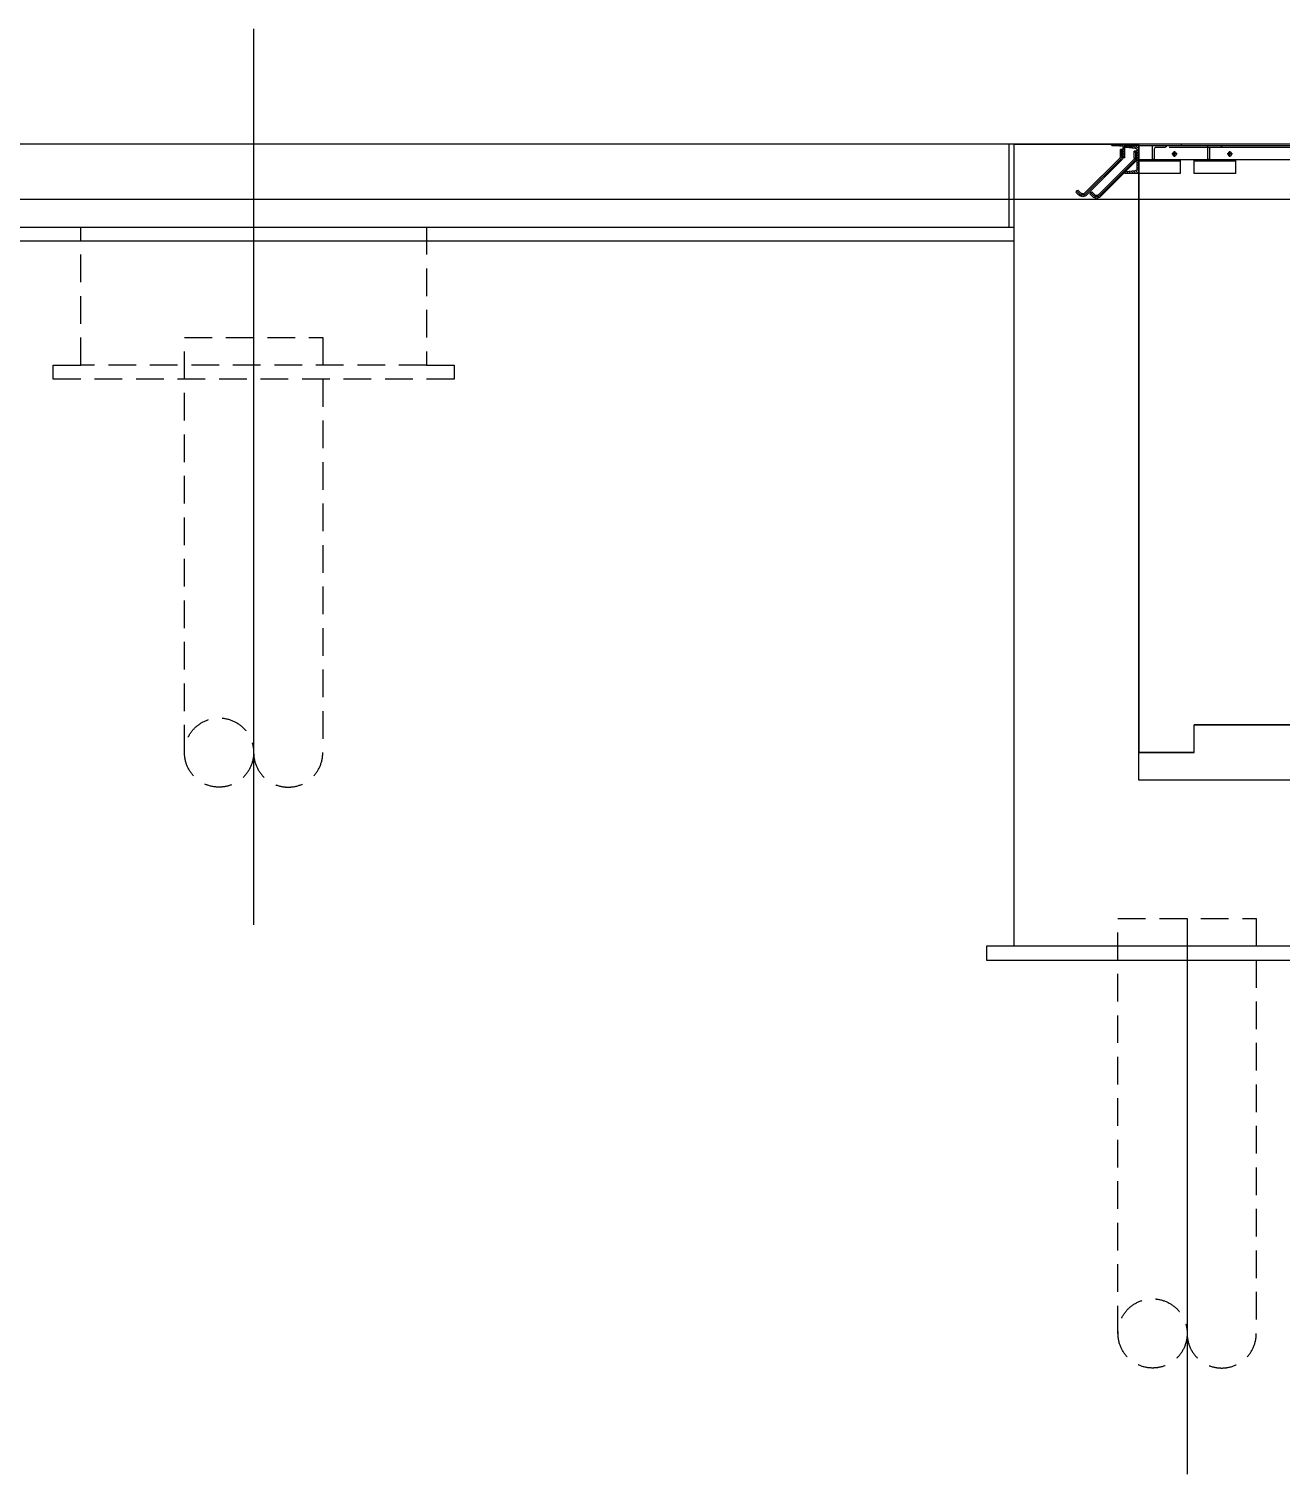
# Model space of a CAD drawing. Header units: millimetres. Extents: x 5349504 to 6791112, y -2212455 to -2153443.
# Drawn here: x 6309981 to 6314509, y -2202732 to -2197507 of the extents above; entities that cross this region are included whole.
import ezdxf

# ---------------------------------------------------------------- set-up
doc = ezdxf.new("R2010")
doc.units = ezdxf.units.MM
doc.header["$LTSCALE"] = 400
doc.linetypes.add('CEN', pattern=[62, 60, -1, 0, -1])
doc.linetypes.add('HIDDEN', pattern=[0.375, 0.25, -0.125])
doc.layers.get('DEFPOINTS').update_dxf_attribs({"color": 140})
for name, color, linetype in [('3ELEV', 3, 'Continuous'), ('CEN', 1, 'CEN'), ('CONC', 2, 'Continuous'), ('EQUIP', 8, 'Continuous'), ('GRND', 8, 'Continuous'), ('HID_UG', 5, 'HIDDEN')]:
    doc.layers.add(name, color=color, linetype=linetype)

# ---------------------------------------------------------------- blocks, each defined once
blk = doc.blocks.new('BL-EQ-SECT_1_20230313')
at = {"layer": 'DEFPOINTS'}
blk.add_line((276.3, 3252.6), (107776.3, 3252.6), dxfattribs=at)
at = {"layer": 'EQUIP'}
for p, q in [((54246.3, 3252.6), (55871.3, 3252.6)), ((54246.3, 3246.6), (55876.3, 3246.6)), ((54977.3, 3240.6), (55716.3, 3240.6)), ((55826.3, 3246.6), (55826.3, 1052.6)), ((55826.3, 3244.3), (55828.6, 3246.6)), ((55826.3, 3235.3), (55837.6, 3246.6)), ((55835.8, 3235.8), (55846.6, 3246.6)), ((55846.3, 3237.4), (55855.5, 3246.6)), ((55847.7, 3240.2), (55850.9, 3238.1)), ((55847.8, 3240.2), (55852.2, 3241.9)), ((55850.9, 3238.1), (55852.2, 3242)), ((55856.4, 3238.5), (55864.5, 3246.6)), ((55866.4, 3239.5), (55873.5, 3246.6)), ((55876.3, 3252.6), (56286.3, 3252.6)), ((55876.3, 3202.6), (55876.3, 3252.6)), ((55876.3, 3249.4), (55879.5, 3252.6)), ((55876.3, 3240.4), (55888.5, 3252.6)), ((55882.3, 3207.1), (55882.3, 3240.6)), ((55888.3, 3246.6), (55921.8, 3246.6)), ((55890.7, 3245.4), (55895.6, 3250.5)), ((55890.7, 3245.3), (55896.3, 3244.4)), ((55891.5, 3246.6), (55897.5, 3252.6)), ((55895.6, 3250.5), (55896.3, 3244.5)), ((55900.4, 3246.6), (55906.4, 3252.6)), ((55909.4, 3246.6), (55915.4, 3252.6)), ((55918.4, 3246.6), (55924.4, 3252.6)), ((55926.3, 3251.1), (55926.3, 3252.6)), ((55476.3, 3190.6), (55626.3, 3190.6)), ((55486.8, 3216.6), (55506.8, 3216.6)), ((55496.8, 3206.6), (55496.8, 3226.6)), ((55676.3, 3190.6), (55826.3, 3190.6)), ((55686.8, 3216.6), (55706.8, 3216.6)), ((55696.8, 3206.6), (55696.8, 3226.6)), ((55826.3, 3226.3), (55832.1, 3232.1)), ((55826.3, 3217.3), (55831.3, 3222.3)), ((55826.3, 3208.3), (55831.3, 3213.3)), ((55826.3, 3199.4), (55831.3, 3204.4)), ((55826.3, 3190.4), (55831.3, 3195.4)), ((55832.3, 3226.6), (55842.3, 3226.6)), ((55832.3, 3202.5), (55832.3, 3226.6)), ((55837.3, 3202.5), (55837.3, 3229.6)), ((55837.3, 3223.5), (55841.1, 3223.2)), ((55837.5, 3223.5), (55840.5, 3227.2)), ((55837.9, 3188.9), (55965.1, 3061.7)), ((55840.4, 3226.9), (55841.1, 3222.9)), ((55841.4, 3192.4), (55968.6, 3065.2)), ((55842.3, 3202.5), (55842.3, 3226.6)), ((55844.9, 3196), (55972.2, 3068.8)), ((55876.3, 3231.4), (55882.3, 3237.4)), ((55876.3, 3222.4), (55882.3, 3228.4)), ((55876.3, 3213.4), (55882.3, 3219.4)), ((55876.3, 3204.4), (55882.3, 3210.4)), ((55876.3, 3202.6), (55877.8, 3202.6)), ((55882.3, 3232.6), (55892.3, 3232.6)), ((55882.9, 3219.5), (55886.7, 3219.2)), ((55883, 3219.5), (55886.1, 3223.2)), ((55885.6, 3214.7), (55888.8, 3212.5)), ((55885.7, 3214.7), (55890.1, 3216.4)), ((55885.9, 3222.9), (55886.7, 3218.9)), ((55887.3, 3208.5), (55887.3, 3235.6)), ((55887.9, 3194.9), (56015.1, 3067.7)), ((55888.8, 3212.5), (55890.1, 3216.4)), ((55891.4, 3198.4), (56018.6, 3071.2)), ((55892.3, 3208.5), (55892.3, 3232.6)), ((55894.9, 3202), (56022.2, 3074.8)), ((55826.3, 3181.4), (55831.3, 3186.4)), ((55826.3, 3172.4), (55831.3, 3177.4)), ((55826.3, 3163.4), (55831.3, 3168.4)), ((55826.3, 3154.4), (55832.3, 3160.5)), ((55827.4, 3146.6), (55837.6, 3156.8)), ((55836.4, 3146.6), (55845.6, 3155.9)), ((55845.3, 3146.6), (55853.8, 3155)), ((55854.3, 3146.6), (55861.9, 3154.1)), ((55863.3, 3146.6), (55870, 3153.3)), ((55872.3, 3146.6), (55876, 3150.3)), ((56035.2, 3074.8), (56046.4, 3085.9)), ((56038.7, 3071.2), (56052, 3084.5)), ((56053.4, 3078.9), (56046.4, 3085.9)), ((55985.2, 3068.8), (55996.4, 3079.9)), ((55988.7, 3065.2), (56002, 3078.5)), ((55992.3, 3061.7), (56003.4, 3072.9)), ((56003.4, 3072.9), (55996.4, 3079.9)), ((56042.3, 3067.7), (56053.4, 3078.9)), ((51426.3, 1152.6), (55626.3, 1152.6)), ((55626.3, 1052.6), (55626.3, 1152.6)), ((55626.3, 1052.6), (55826.3, 1052.6))]:
    blk.add_line(p, q, dxfattribs=at)
for points in [[(55826.3, 3196.6), (54917.3, 3196.6), (54917.3, 3246.6)], [(55576.3, 3196.6), (55576.3, 3246.6)], [(55671.3, 3246.6), (55671.3, 3252.6)], [(55776.3, 3196.6), (55776.3, 3246.6)], [(55826.3, 3146.6), (55826.3, 3246.6)], [(55871.3, 3246.6), (55871.3, 3252.6)], [(55476.3, 3196.6), (55476.3, 3146.6), (55626.3, 3146.6), (55626.3, 3196.6)], [(55676.3, 3196.6), (55676.3, 3146.6), (55876.3, 3146.6)]]:
    blk.add_lwpolyline(points, dxfattribs=at)
for points in [[(55526.3, 3246.6), (55526.3, 3245.1, 0.414214), (55530.8, 3240.6)], [(55563.8, 3240.6, -0.414214), (55570.3, 3234.1), (55570.3, 3201.1, 0.414214), (55574.8, 3196.6), (55576.3, 3196.6)], [(55726.3, 3246.6), (55726.3, 3245.1, 0.414214), (55730.8, 3240.6), (55763.8, 3240.6, -0.414214), (55770.3, 3234.1), (55770.3, 3201.1, 0.414214), (55774.8, 3196.6), (55776.3, 3196.6)], [(55876.3, 3146.6), (55876.3, 3149, 0.373851), (55872.8, 3153), (55838.1, 3156.7, -0.373851), (55831.3, 3164.6), (55831.3, 3228.6, -0.373851), (55838.1, 3236.5), (55872.8, 3240.2, 0.373851), (55876.3, 3244.2)]]:
    blk.add_lwpolyline(points, format="xyb", dxfattribs=at)
for centre in [(55496.8, 3216.6), (55696.8, 3216.6)]:
    blk.add_circle(centre, 7, dxfattribs=at)
for centre, radius, start, end in [((55888.3, 3240.6), 6, 90, 180), ((55921.8, 3251.1), 4.5, 270, 0), ((55851.5, 3202.5), 19.2, 180, 225), ((55851.5, 3202.5), 14.2, 180, 225), ((55851.5, 3202.5), 9.2, 180, 225), ((55877.8, 3207.1), 4.5, 270, 0), ((55901.5, 3208.5), 19.2, 180, 225), ((55901.5, 3208.5), 14.2, 180, 225), ((55901.5, 3208.5), 9.2, 180, 225), ((55978.7, 3075.3), 19.2, 225, 315), ((55978.7, 3075.3), 14.2, 225, 315), ((55978.7, 3075.3), 9.2, 225, 315), ((56028.7, 3081.3), 19.2, 225, 315), ((56028.7, 3081.3), 14.2, 225, 315), ((56028.7, 3081.3), 9.2, 225, 315)]:
    blk.add_arc(centre, radius, start, end, dxfattribs=at)
blk = doc.blocks.new('PHC500 EL')
at = {"layer": 'DEFPOINTS'}
blk.add_line((0, 100), (0, -1908.5), dxfattribs=at)
at = {"layer": 'HID_UG'}
blk.add_lwpolyline([(-250, -1400), (-250, 100), (250, 100), (250, -1400)], dxfattribs=at)
blk.add_circle((-125, -1400), 125, dxfattribs=at)
blk.add_arc((125, -1400), 125, 180, 0, dxfattribs=at)

msp = doc.modelspace()

# ---------------------------------------------------------------- linework, layer by layer
at = {"layer": 'CEN'}
for p, q in [((6396932, -2197923.6), (6234214.5, -2197923.6)), ((6313993.9, -2197923.6), (6234214.5, -2197923.6)), ((6369068.9, -2197923.6), (6234214.5, -2197923.6)), ((6343337.4, -2197923.6), (6234214.5, -2197923.6)), ((6342873.9, -2197923.6), (6234214.5, -2197923.6)), ((6313993.9, -2197923.6), (6234214.5, -2197923.6)), ((6359068.9, -2197923.6), (6234214.5, -2197923.6)), ((6343337.4, -2197923.6), (6234214.5, -2197923.6)), ((6342873.9, -2197923.6), (6234214.5, -2197923.6)), ((6313993.9, -2197923.6), (6234214.5, -2197923.6)), ((6339868.9, -2197923.6), (6234214.5, -2197923.6)), ((6313993.9, -2197923.6), (6234214.5, -2197923.6)), ((6320068.9, -2197923.6), (6234214.5, -2197923.6)), ((6313993.9, -2197923.6), (6234214.5, -2197923.6)), ((6396932, -2198123.6), (6234214.5, -2198123.6)), ((6329393.9, -2198123.6), (6234214.5, -2198123.6)), ((6324518.9, -2198123.6), (6234214.5, -2198123.6)), ((6313993.9, -2198123.6), (6234214.5, -2198123.6)), ((6369068.9, -2198123.6), (6234214.5, -2198123.6)), ((6329393.9, -2198123.6), (6234214.5, -2198123.6)), ((6324518.9, -2198123.6), (6234214.5, -2198123.6)), ((6343337.4, -2198123.6), (6234214.5, -2198123.6)), ((6329393.9, -2198123.6), (6234214.5, -2198123.6)), ((6324518.9, -2198123.6), (6234214.5, -2198123.6)), ((6342873.9, -2198123.6), (6234214.5, -2198123.6)), ((6329393.9, -2198123.6), (6234214.5, -2198123.6)), ((6324518.9, -2198123.6), (6234214.5, -2198123.6)), ((6313993.9, -2198123.6), (6234214.5, -2198123.6)), ((6359068.9, -2198123.6), (6234214.5, -2198123.6)), ((6329393.9, -2198123.6), (6234214.5, -2198123.6)), ((6324518.9, -2198123.6), (6234214.5, -2198123.6)), ((6343337.4, -2198123.6), (6234214.5, -2198123.6)), ((6329393.9, -2198123.6), (6234214.5, -2198123.6)), ((6324518.9, -2198123.6), (6234214.5, -2198123.6)), ((6342873.9, -2198123.6), (6234214.5, -2198123.6)), ((6329393.9, -2198123.6), (6234214.5, -2198123.6)), ((6324518.9, -2198123.6), (6234214.5, -2198123.6)), ((6313993.9, -2198123.6), (6234214.5, -2198123.6)), ((6339568.9, -2198123.6), (6234214.5, -2198123.6)), ((6329393.9, -2198123.6), (6234214.5, -2198123.6)), ((6324518.9, -2198123.6), (6234214.5, -2198123.6)), ((6313993.9, -2198123.6), (6234214.5, -2198123.6)), ((6320068.9, -2198123.6), (6234214.5, -2198123.6)), ((6313993.9, -2198123.6), (6234214.5, -2198123.6))]:
    msp.add_line(p, q, dxfattribs=at)

# ---------------------------------------------------------------- next in the draw order: block references
at = {"layer": 'GRND', "xscale": -1}
msp.add_blockref('BL-EQ-SECT_1_20230313', (6369820.1, -2201176.2), dxfattribs=at)

# ---------------------------------------------------------------- next in the draw order: linework, layer by layer
at = {"layer": '3ELEV'}
msp.add_lwpolyline([(6313993.9, -2200123.6), (6314193.9, -2200123.6), (6314193.9, -2200023.6), (6318393.9, -2200023.6), (6318393.9, -2200123.6), (6318593.9, -2200123.6)], dxfattribs=at)
at = {"layer": 'CEN'}
msp.add_line((6310793.9, -2197507.4), (6310793.9, -2200745.9), dxfattribs=at)
at = {"layer": 'CONC'}
msp.add_line((6313523.9, -2197923.6), (6306063.9, -2197923.6), dxfattribs=at)
for points in [[(6313523.9, -2197923.6), (6313523.9, -2198223.6)], [(6318593.9, -2197923.6), (6319043.9, -2197923.6), (6319043.9, -2200823.6), (6313543.9, -2200823.6), (6313543.9, -2197923.6), (6313993.9, -2197923.6)], [(6318593.9, -2197923.6), (6318593.9, -2200223.6), (6313993.9, -2200223.6), (6313993.9, -2197923.6)], [(6306063.9, -2198223.6), (6313523.9, -2198223.6)]]:
    msp.add_lwpolyline(points, dxfattribs=at)
at = {"layer": 'GRND'}
for points in [[(6306043.9, -2198223.6), (6313543.9, -2198223.6)], [(6306043.9, -2198273.6), (6313543.9, -2198273.6)], [(6313543.9, -2200823.6), (6313443.9, -2200823.6), (6313443.9, -2200873.6), (6319143.9, -2200873.6)]]:
    msp.add_lwpolyline(points, dxfattribs=at)
at = {"layer": 'HID_UG'}
msp.add_lwpolyline([(6310168.9, -2198223.6), (6311418.9, -2198223.6), (6311418.9, -2198723.6), (6310168.9, -2198723.6)], close=True, dxfattribs=at)
msp.add_lwpolyline([(6311418.9, -2198723.6), (6311518.9, -2198723.6), (6311518.9, -2198773.6), (6310068.9, -2198773.6), (6310068.9, -2198723.6), (6310168.9, -2198723.6)], dxfattribs=at)

# ---------------------------------------------------------------- next in the draw order: block references
for p in [(6310793.9, -2198723.6), (6314168.9, -2200823.6)]:
    msp.add_blockref('PHC500 EL', p, dxfattribs=at)

doc.saveas('drawing.dxf')
